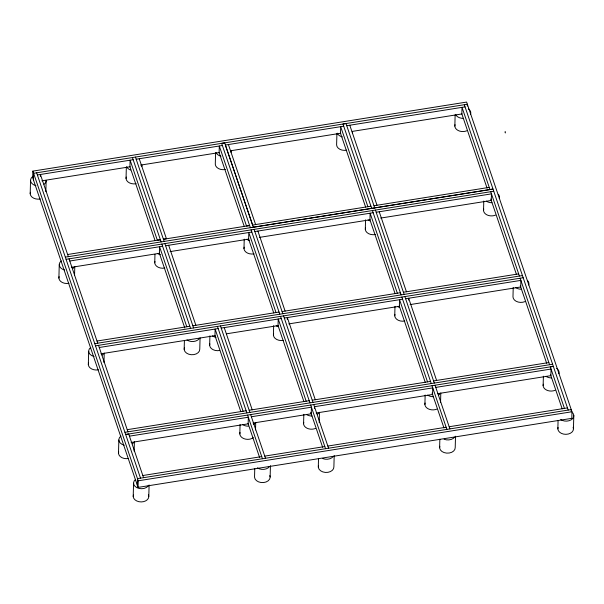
<?xml version="1.0" encoding="UTF-8"?>
<svg xmlns="http://www.w3.org/2000/svg" width="604" height="604" viewBox="0 0 604 604"><rect width="100%" height="100%" fill="white"/><g stroke="black" fill="none" stroke-linecap="round" stroke-linejoin="round"><path stroke-width="0.91" d="M30.2 193.718L30.547 180.528M32.865 171.121L32.691 177.719L138.059 487.398L571.807 418.346L571.973 411.754L466.613 102.076L32.865 171.121L138.233 480.799L138.059 487.398M33.424 179.879L33.598 173.288L467.345 104.235L467.3 106.123M40.355 176.383L40.408 174.496L68.365 256.677M45.844 191.657L46.146 180.347A7.807 5.534 1.5 0 1 44.047 184.288M58.898 278.059L59.245 264.862M74.564 275.054L74.79 266.575M88.327 364.559L88.675 351.369M103.971 362.498L104.22 353.076M118.497 453.226L118.845 440.029M126.047 178.459L126.342 167.149M134.141 451.165L134.39 441.743M133.212 496.473L133.56 483.283M137.319 485.231L137.493 478.64L571.241 409.587L571.188 411.475M154.745 262.8L154.964 254.322M148.81 496.299L149.105 484.989M184.175 349.301L184.401 340.822M200.067 337.817L199.773 349.127A7.807 5.534 1.5 0 1 191.219 354.714A7.807 5.534 1.5 0 1 184.371 347.866M209.656 345.246L209.905 335.824M215.583 152.948L215.288 164.258A7.807 5.534 1.5 0 0 225.36 169.49M243.978 248.591L244.227 239.169M239.826 433.914L240.067 424.484M255.522 429.965L255.719 422.423M254.76 468.681L254.541 477.16A7.807 5.534 1.5 0 0 263.623 482.551A7.807 5.534 1.5 0 0 269.799 475.552M273.416 335.099L273.657 325.669M270.139 476.986L270.433 465.676M287.277 319.448L287.323 317.568L315.28 399.742M303.578 423.759L303.827 414.336M314.412 408.598L314.457 406.711L432.751 387.881L432.577 394.48L316.149 413.015M319.199 422.641L319.471 412.275M318.293 467.013L318.519 458.534M336.911 133.635L336.609 144.937A7.807 5.534 1.5 0 0 346.688 150.177M334.193 455.529L333.891 466.839A7.807 5.534 1.5 0 1 325.345 472.426A7.807 5.534 1.5 0 1 318.497 465.578M365.307 229.278L365.556 219.856M394.744 315.779L394.986 306.356M408.598 300.135L408.651 298.248L436.609 380.429M424.906 404.446L425.156 395.024M440.558 402.385L440.799 392.962M439.621 447.7L439.848 439.214M454.85 126.115L455.144 114.813M455.514 436.216L455.22 447.519A7.807 5.534 1.5 0 1 446.666 453.113A7.807 5.534 1.5 0 1 439.818 446.265M483.54 210.456L483.789 201.034M513.219 287.534L512.977 296.964A7.807 5.534 1.5 0 0 524.906 301.623M543.139 385.624L543.389 376.201M557.854 428.878L558.081 420.392M573.453 428.704L573.8 415.507M37.373 174.964L133.159 159.713M136.187 159.23L222.325 145.519M343.714 126.198L225.36 145.035L252.585 225.05L370.939 206.213M346.749 125.715L465.05 106.878M41.85 180.822L130.192 166.757M140.641 165.096L219.38 152.555M230.834 150.736L340.747 133.235M352.17 131.423L462.083 113.922M505.51 131.8L504.959 131.883L505.329 132.963M163.412 239.244L166.44 238.761L139.222 158.746M249.55 225.534L246.523 226.017L219.297 146.002L219.124 152.601L244.227 226.394M373.974 205.73L489.24 187.376M67.565 254.518L160.385 239.743L157.342 240.211L130.117 160.196L129.943 166.795L155.054 240.588M163.412 239.267L249.618 225.541M65.338 257.153L493.015 189.075L250.35 227.685L221.645 143.329L224.68 142.846L253.378 227.202M66.07 259.32L493.747 191.234M69.777 261.011L162.597 246.251M165.624 245.752L251.83 232.042M254.858 231.543L373.159 212.729M376.194 212.246L491.445 193.869L491.279 200.46L380.663 218.074M71.461 267.308L159.63 253.272M170.086 251.611L248.871 239.071M259.343 237.402L370.184 219.758M97.002 341.041L189.822 326.266M192.85 325.783L279.056 312.057M282.083 311.558L400.384 292.744M403.412 292.245L518.67 273.899M94.768 343.661L522.445 275.575M95.5 345.82L523.185 277.742M99.267 347.496L218.165 328.576M221.2 328.093L281.26 318.527M284.288 318.051L402.589 299.214M405.616 298.731L520.882 280.384L520.708 286.983L410.093 304.59M100.951 353.801L215.205 335.613M226.568 333.801L278.316 325.564M288.772 323.903L399.614 306.258M127.225 429.678L246.13 410.75M249.158 410.267L309.218 400.709M312.253 400.226L430.546 381.396M433.581 380.913L548.84 362.559M124.937 432.321L552.615 364.242M129.43 436.164L248.335 417.236L248.161 423.834L131.121 442.468M251.37 416.752L311.422 407.194L311.249 413.785L253.046 423.057M435.786 387.398L551.044 369.052L550.871 375.65L437.47 393.702M142.823 475.522L261.728 456.594M264.756 456.111L324.816 446.552M327.844 446.054L446.137 427.224M449.18 426.741L567.473 407.911M138.233 480.799L571.973 411.754M464.31 104.718L568.205 410.071M489.972 189.543L462.015 107.361L461.841 113.96L487.066 188.101M490.712 191.702L519.41 276.058M520.142 278.225L549.58 364.725M564.438 408.395L550.312 366.87L553.347 366.386L125.67 434.487L128.697 433.989L143.563 477.681M490.788 199.018L516.518 274.669M520.278 285.707L546.68 363.291M550.44 374.352L562.165 408.802M349.784 125.232L377.009 205.247M379.221 211.762L406.447 291.777M374.714 207.889L346.009 123.533L342.974 124.016L371.679 208.372M375.446 210.056L404.144 294.412M404.884 296.572L434.314 383.072M435.046 385.239L449.912 428.923M372.411 210.539L401.116 294.888M401.849 297.055L431.279 383.555M432.019 385.722L446.877 429.399M432.086 393.038L443.978 427.972M367.904 206.696L340.679 126.681L340.513 133.273L365.616 207.066M397.349 293.227L370.124 213.212L369.95 219.811L395.061 293.604M427.511 381.879L399.554 299.697L399.38 306.296L425.216 382.219M257.9 231.075L285.118 311.09M228.395 144.552L255.62 224.567M254.118 229.369L282.815 313.725M283.555 315.884L312.985 402.385M313.725 404.544L328.584 448.228M251.083 229.852L279.788 314.223M280.52 316.368L309.95 402.868M310.69 405.027L325.548 448.712M310.758 412.343L322.649 447.285M276.02 312.54L248.795 232.525L248.621 239.124L273.733 312.917M306.183 401.192L278.225 319.01L278.051 325.609L303.887 401.532M224.235 327.61L252.193 409.784M220.46 325.926L249.897 412.434M250.63 414.593L265.496 458.27M217.432 326.409L246.862 412.909M247.595 415.076L262.461 458.753M248.033 423.449L259.561 457.326M243.095 411.233L215.137 329.059L214.964 335.65L240.792 411.581M168.659 245.284L195.885 325.299M135.447 157.07L164.152 241.426M164.884 243.586L193.59 327.942M132.419 157.553L161.117 241.91M161.857 244.069L190.554 328.425M186.787 326.749L159.562 246.734L159.388 253.333L184.801 328.01M69.037 258.844L97.742 343.2M98.528 345.337L127.965 431.837M36.633 172.804L140.528 478.157M269.573 466.575A7.807 5.534 1.5 0 1 257.357 467.858M454.653 437.107A7.807 5.534 1.5 0 1 444.099 439.259M573.12 427.27A7.807 5.534 1.5 0 1 565.925 434.329A7.807 5.534 1.5 0 1 558.058 427.443M572.622 412.751A7.807 5.534 1.5 0 1 570.961 419.939A7.807 5.534 1.5 0 1 560.678 419.576M333.325 456.428A7.807 5.534 1.5 0 1 322.77 458.572M148.471 494.872A7.807 5.534 1.5 0 1 141.276 501.924A7.807 5.534 1.5 0 1 133.409 495.038M148.244 485.888A7.807 5.534 1.5 0 1 136.821 487.639A7.807 5.534 1.5 0 1 135.651 479.342M219.728 350.486A7.807 5.534 1.5 0 1 209.852 343.812M216.036 337.334A7.807 5.534 1.5 0 1 212.472 335.945M315.507 428.425A7.807 5.534 1.5 0 1 306.847 428.123A7.807 5.534 1.5 0 1 303.774 422.324M318.61 413.174A7.807 5.534 1.5 0 1 317.425 414.336M311.989 416.02A7.807 5.534 1.5 0 1 306.402 414.457M136.127 183.699A7.807 5.534 1.5 0 1 126.244 177.025M130.524 170.018A7.807 5.534 1.5 0 1 126.727 166.696M141.993 165.088A7.807 5.534 1.5 0 1 141.797 166.53M199.207 338.716A7.807 5.534 1.5 0 1 186.998 339.999M253.325 437.674A7.807 5.534 1.5 0 1 243.956 438.663A7.807 5.534 1.5 0 1 240.022 432.472M254.85 423.321A7.807 5.534 1.5 0 1 253.672 424.484M248.236 426.167A7.807 5.534 1.5 0 1 242.642 424.612M436.835 409.112A7.807 5.534 1.5 0 1 428.168 408.81A7.807 5.534 1.5 0 1 425.103 403.011M439.939 393.861A7.807 5.534 1.5 0 1 438.753 395.024M433.317 396.707A7.807 5.534 1.5 0 1 427.73 395.144M466.779 130.781A7.807 5.534 1.5 0 1 458.111 130.479A7.807 5.534 1.5 0 1 455.046 124.681M463.26 118.376A7.807 5.534 1.5 0 1 455.529 114.352M468.319 108.856A7.807 5.534 1.5 0 1 470.591 114.186M521.388 289.218A7.807 5.534 1.5 0 1 515.793 287.655M527.737 280.83A7.807 5.534 1.5 0 1 528.719 285.028M164.817 268.04A7.807 5.534 1.5 0 1 154.941 261.366M160.475 254.752A7.807 5.534 1.5 0 1 157.561 253.499M98.399 369.799A7.807 5.534 1.5 0 1 88.524 363.125M103.36 353.974A7.807 5.534 1.5 0 1 102.174 355.129M94.058 356.511A7.807 5.534 1.5 0 1 90.766 347.421M555.068 390.29A7.807 5.534 1.5 0 1 546.401 389.988A7.807 5.534 1.5 0 1 543.336 384.189M551.55 377.885A7.807 5.534 1.5 0 1 545.963 376.322M556.609 368.364A7.807 5.534 1.5 0 1 558.889 373.695M221.011 156.209A7.807 5.534 1.5 0 1 215.968 152.495M231.226 150.887A7.807 5.534 1.5 0 1 231.03 152.321M68.969 283.299A7.807 5.534 1.5 0 1 59.094 276.624M73.93 267.466A7.807 5.534 1.5 0 1 72.744 268.629M64.628 270.011A7.807 5.534 1.5 0 1 61.336 260.92M375.386 234.518A7.807 5.534 1.5 0 1 365.503 227.844M369.784 220.838A7.807 5.534 1.5 0 1 368.13 219.977M254.058 253.831A7.807 5.534 1.5 0 1 244.175 247.157M249.709 240.551A7.807 5.534 1.5 0 1 246.802 239.29M128.569 458.466A7.807 5.534 1.5 0 1 118.694 451.792M133.529 442.634A7.807 5.534 1.5 0 1 132.344 443.797M124.228 445.178A7.807 5.534 1.5 0 1 120.936 436.088M283.487 340.339A7.807 5.534 1.5 0 1 273.612 333.657M277.885 326.658A7.807 5.534 1.5 0 1 276.232 325.79M40.272 198.958A7.807 5.534 1.5 0 1 30.396 192.283M35.93 185.67A7.807 5.534 1.5 0 1 32.639 176.579M495.469 215.122A7.807 5.534 1.5 0 1 486.809 214.82A7.807 5.534 1.5 0 1 483.736 209.022M491.95 202.718A7.807 5.534 1.5 0 1 486.363 201.155M498.308 194.329A7.807 5.534 1.5 0 1 499.289 198.527M404.816 321.018A7.807 5.534 1.5 0 1 394.941 314.344M399.214 307.338A7.807 5.534 1.5 0 1 397.56 306.477M342.34 136.897A7.807 5.534 1.5 0 1 337.296 133.174M352.555 131.574A7.807 5.534 1.5 0 1 352.358 133.008"/></g></svg>
